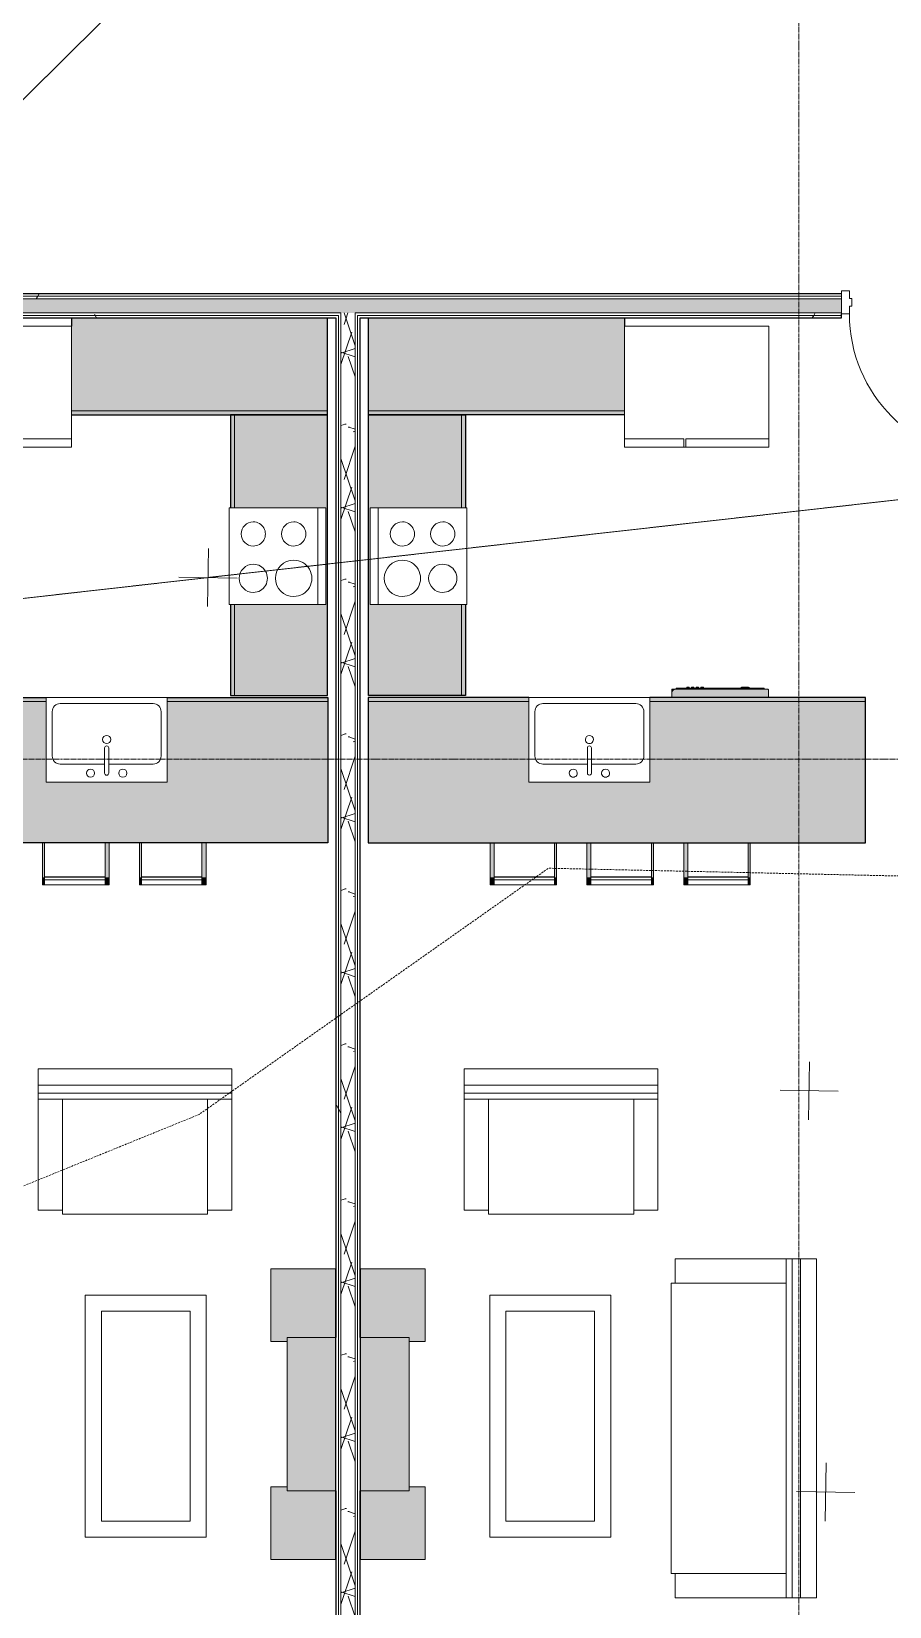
# Model space of a CAD drawing. Header units: inches. Extents: x -10205 to 13964, y -460 to 30702.
# Drawn here: x -3004.4 to -2791.7, y 11324.6 to 11715 of the extents above; entities that cross this region are included whole.
import ezdxf

# ---------------------------------------------------------------- set-up
doc = ezdxf.new("R2010")
doc.units = ezdxf.units.IN
doc.header["$MEASUREMENT"] = 0
for name, pattern in [('Grid Line 1_2_', [0.875, 0.5, -0.125, 0.125, -0.125]), ('IMPORT-DASHED _2_', [0.75, 0.5, -0.25]), ('IMPORT-DASHED2', [0.375, 0.25, -0.125])]:
    doc.linetypes.add(name, pattern=pattern)
for name, color, linetype, lineweight in [('0-1', 7, 'Continuous', 5), ('0-4', 7, 'Continuous', 9), ('00base_6150001_dwg', 147, 'Continuous', 13), ('4', 147, 'Continuous', 13), ('52', 147, 'Continuous', 13), ('A-DOOR', 31, 'Continuous', 9), ('A-DOOR-6', 31, 'Continuous', 13), ('A-DOOR-FRAM', 31, 'Continuous', 13), ('A-WALL', 113, 'Continuous', 9), ('A-WALL-PATT-5', 111, 'Continuous', 9), ('E_RDWY_Gravel', 1, 'IMPORT-DASHED2', 13), ('E_Survey_Traverse', 147, 'Continuous', 13), ('E_TOPO_DTM_Breaklines', 147, 'Continuous', 13), ('E_TOPO_DTM_Contours_Minor', 147, 'IMPORT-DASHED _2_', 13), ('I-FURN', 30, 'Continuous', 9), ('I-FURN-1', 254, 'Continuous', 9), ('I-FURN-3', 7, 'Continuous', 9), ('I-FURN-4', 8, 'Continuous', 9), ('I-WALL-2', 2, 'Continuous', 25), ('P-SANR-FIXT-5', 7, 'Continuous', 9), ('Q-CASE-2', 254, 'Continuous', 9), ('Q-CASE-5', 130, 'Continuous', 25), ('Q-CASE-6', 7, 'Continuous', 9), ('Q-SPCQ-2', 8, 'Continuous', 9), ('Q-SPCQ-3', 7, 'Continuous', 9), ('S-GRID-1', 1, 'Grid Line 1_2_', 9)]:
    doc.layers.add(name, color=color, linetype=linetype, lineweight=lineweight)
pattern_1 = [(0, (0, 0), (61.44, 15.36), [2.534, -43.546, 2.534, -43.546, -245.76]), (0, (0, 0), (61.44, 15.36), [-92.16, 2.534, -89.626, 2.534, -43.546, -107.52]), (0, (0, 0), (61.44, 15.36), [-230.4, 2.534, -28.186, 2.534, -74.266]), (120, (23.04, 7.68), (-44.02215, 45.5286), [2.534, -43.546, 2.534, -43.546, -245.76]), (120, (23.04, 7.68), (-44.02215, 45.5286), [-92.16, 2.534, -89.626, 2.534, -43.546, -107.52]), (120, (23.04, 7.68), (-44.02215, 45.5286), [-230.4, 2.534, -28.186, 2.534, -74.266]), (240, (30.72, 38.4), (-17.41785, -60.8886), [2.534, -43.546, 2.534, -43.546, -245.76]), (240, (30.72, 38.4), (-17.41785, -60.8886), [-92.16, 2.534, -89.626, 2.534, -43.546, -107.52]), (240, (30.72, 38.4), (-17.41785, -60.8886), [-230.4, 2.534, -28.186, 2.534, -74.266])]
pattern_2 = [(161.57, (0.96, 0.96), (-7.6802237, -0.0009796), [0, -54.643, 6.067, 0]), (18.43, (-0.96, 0.96), (-7.6802237, 0.0009796), [0, -54.643, 6.067, 0]), (108.43, (0.96, 0.96), (3.8382953, -19.2013653), [18.211, -42.499]), (71.57, (-0.96, 0.96), (3.8382953, 19.2013653), [18.211, -42.499])]

# ---------------------------------------------------------------- blocks, each defined once
blk = doc.blocks.new('Bar_Stool_6722_1_ - Bar_Stool_6722_1_-V37-SITE PLAN - CAD FILE')
at = {"layer": 'I-FURN-1'}
for points in [[(0, -0.98), (1, -0.94), (1, 0), (0, 0), (0, -0.94)], [(16.5, -0.98), (16.5, 0), (16, 0), (16, -0.98)], [(0.5, -1.78), (1, -1.73), (1, -0.98), (0, -0.98), (0, -1.78)], [(0, -10.45), (1, -10.45), (1, -1.78), (0, -1.78)], [(16.5, -1.78), (16.5, -0.98), (16, -0.98), (16, -1.78)], [(16.5, -10.45), (16.5, -1.78), (16, -1.78), (16, -10.45), (16.23, -10.45)]]:
    blk.add_hatch(color=256, dxfattribs=at).paths.add_polyline_path(points, flags=0)
at = {"layer": 'I-FURN-3'}
for p, q in [((1, 0), (0, 0)), ((0, 0), (0, -0.98)), ((0, -0.98), (1, -0.98)), ((0, -0.98), (0, -1.78)), ((0, -1.78), (1, -1.78)), ((0, -10.45), (0, -1.78)), ((1, -1.24), (1, 0)), ((16, 0), (1, 0)), ((1, -1.91), (1, -1.24)), ((16, -1.24), (1, -1.24)), ((1, -1.91), (16, -1.91)), ((1, -2.03), (1, -1.91)), ((1, -10.45), (1, -2.03)), ((1, -2.03), (16, -2.03)), ((16.5, 0), (16, 0)), ((16, 0), (16, -1.24)), ((16, -0.98), (16.5, -0.98)), ((16, -1.24), (16, -1.91)), ((16, -1.78), (16.5, -1.78)), ((16, -1.91), (16, -2.03)), ((16, -2.03), (16, -10.45)), ((16.5, -0.98), (16.5, 0)), ((16.5, -1.78), (16.5, -0.98)), ((16.5, -1.78), (16.5, -10.45))]:
    blk.add_line(p, q, dxfattribs=at)
blk = doc.blocks.new('OD_CW_Base Cabinet - OD_CW_Base Cabinet-V40-SITE PLAN - CAD FILE')
at = {"layer": 'Q-CASE-2'}
h = blk.add_hatch(color=256, dxfattribs=at)
h.paths.add_polyline_path([(53, 11), (54.14, 11), (54.14, 12), (0.74, 12), (0.74, 11), (48.74, 11)], flags=0)
h.paths.add_polyline_path([(123.86, 11), (123.97, 11), (123.97, 12), (84.14, 12), (84.14, 11), (100.86, 11)], flags=0)
blk.add_hatch(color=256, dxfattribs=at).paths.add_polyline_path([(123.97, -24), (123.97, 11), (84.14, 11), (84.14, -9), (54.14, -9), (54.14, 11), (0.74, 11), (0.74, -24), (84.14, -24)], flags=0)
at = {"layer": 'Q-CASE-5'}
for p, q in [((0.74, -24), (0.74, 12)), ((0.74, 12), (54.14, 12)), ((84.14, 12), (123.97, 12)), ((123.97, 12), (123.97, -24)), ((123.97, -24), (0.74, -24))]:
    blk.add_line(p, q, dxfattribs=at)
at = {"layer": 'Q-CASE-6'}
for p, q in [((0.74, 11), (0.74, 12)), ((0.74, 12), (54.14, 12)), ((84.14, 12), (123.97, 12)), ((123.97, 12), (123.97, 11)), ((54.14, 11), (0.74, 11)), ((0.74, -24), (0.74, 11)), ((0.74, 11), (54.14, 11)), ((123.97, 11), (84.14, 11)), ((84.14, 11), (123.97, 11)), ((123.97, 11), (123.97, -24)), ((123.97, -24), (0.74, -24))]:
    blk.add_line(p, q, dxfattribs=at)
blk = doc.blocks.new('Refrigerator_-_Side-by-Side_6047 - 36_ X 30_-1372843-SITE PLAN - CAD FILE')
at = {"layer": 'Q-SPCQ-3'}
for p, q in [((-17.88, 15.58), (17.87, 15.58)), ((-17.88, -14.42), (-17.88, 15.58)), ((-17.88, 15.58), (-3.13, 15.58)), ((-17.88, 15.58), (-17.88, 13.58)), ((-3.13, 13.58), (-17.88, 13.58)), ((-3.13, 13.58), (-3.13, 15.58)), ((-2.63, 15.58), (17.87, 15.58)), ((-2.63, 15.58), (-2.63, 13.58)), ((17.87, 13.58), (-2.63, 13.58)), ((17.87, 15.58), (17.87, -14.42)), ((17.87, 13.58), (17.87, 15.58)), ((17.87, -14.42), (-17.88, -14.42))]:
    blk.add_line(p, q, dxfattribs=at)
blk = doc.blocks.new('Range - 24_ x 24_-1372826-SITE PLAN - CAD FILE')
at = {"layer": 'Q-SPCQ-3'}
for p, q in [((0, 0), (24, 0)), ((0, -24), (0, 0)), ((24, 0), (24, -24)), ((0, -22), (24, -22)), ((24, -24), (0, -24))]:
    blk.add_line(p, q, dxfattribs=at)
for centre, radius, start, end in [((6.5, -6), 3.5, 360, 180), ((17.5, -6), 3, 360, 180), ((6.5, -6), 3.5, 180, 0), ((17.5, -6), 3, 180, 0), ((6.5, -16), 4.5, 360, 180), ((17.5, -16), 3, 360, 180), ((6.5, -16), 4.5, 180, 0), ((17.5, -16), 3, 180, 0)]:
    blk.add_arc(centre, radius, start, end, dxfattribs=at)
blk = doc.blocks.new('OD_CW_Base Cabinet - OD_CW_Base Cabinet-1445614-SITE PLAN - CAD FILE')
at = {"layer": 'Q-CASE-2'}
blk.add_hatch(color=256, dxfattribs=at).paths.add_polyline_path([(0.74, 23.62), (0.74, 1), (23.78, 1), (23.78, 23.62), (47.78, 23.62), (47.78, 1), (70.36, 1), (70.36, 24), (0.74, 24)], flags=0)
h = blk.add_hatch(color=256, dxfattribs=at)
h.paths.add_polyline_path([(0.74, 1), (0.74, 0), (23.78, 0), (23.78, 1)], flags=0)
h.paths.add_polyline_path([(47.78, 0), (70.36, 0), (70.36, 1), (47.78, 1)], flags=0)
at = {"layer": 'Q-CASE-5'}
for p, q in [((70.36, 24), (0.74, 24)), ((0.74, 24), (0.74, 0)), ((70.36, 0), (70.36, 24)), ((0.74, 0), (23.78, 0)), ((47.78, 0), (70.36, 0))]:
    blk.add_line(p, q, dxfattribs=at)
at = {"layer": 'Q-CASE-6'}
for p, q in [((0.74, 1), (0.74, 24)), ((0.74, 24), (70.36, 24)), ((70.36, 24), (70.36, 1)), ((0.74, 0), (0.74, 1)), ((0.74, 1), (23.78, 1)), ((23.78, 1), (0.74, 1)), ((23.78, 0), (0.74, 0)), ((47.78, 1), (70.36, 1)), ((70.36, 1), (47.78, 1)), ((70.36, 0), (47.78, 0)), ((70.36, 1), (70.36, 0))]:
    blk.add_line(p, q, dxfattribs=at)
blk = doc.blocks.new('OD_CW_Base Cabinet - OD_CW_Base Cabinet-1509997-SITE PLAN - CAD FILE')
at = {"layer": 'Q-CASE-2'}
for points in [[(35.88, 24), (0.74, 24), (0.74, 1), (64.16, 1), (64.16, 24), (41.16, 24)], [(39.78, 1), (0.74, 1), (0.74, 0), (64.16, 0), (64.16, 1), (40.16, 1)]]:
    blk.add_hatch(color=256, dxfattribs=at).paths.add_polyline_path(points, flags=0)
at = {"layer": 'Q-CASE-5'}
for p, q in [((0.74, 24), (0.74, 22)), ((64.16, 0), (64.16, 24)), ((0.74, 0), (64.16, 0))]:
    blk.add_line(p, q, dxfattribs=at)
at = {"layer": 'Q-CASE-6'}
for p, q in [((0.74, 22), (0.74, 24)), ((64.16, 24), (64.16, 1)), ((0.74, 1), (64.16, 1)), ((64.16, 1), (0.74, 1)), ((64.16, 0), (0.74, 0)), ((64.16, 1), (64.16, 0))]:
    blk.add_line(p, q, dxfattribs=at)
blk = doc.blocks.new('Sink Kitchen-Single - 30_ x 21_-V28-SITE PLAN - CAD FILE')
at = {"layer": 'P-SANR-FIXT-5'}
for p, q in [((-14.38, 10.41), (15.62, 10.41)), ((-14.38, -10.59), (-14.38, 10.41)), ((-10.88, 8.91), (12.12, 8.91)), ((15.62, 10.41), (15.62, -10.59)), ((-12.88, -4.09), (-12.88, 6.91)), ((14.12, 6.91), (14.12, -4.09)), ((0.12, -8.34), (0.12, -2.09)), ((1.12, -8.34), (1.12, -2.09)), ((0.12, -6.09), (-10.88, -6.09)), ((12.12, -6.09), (1.12, -6.09)), ((15.62, -10.59), (-14.38, -10.59))]:
    blk.add_line(p, q, dxfattribs=at)
for centre, radius, start, end in [((-10.88, 6.91), 2, 90, 180), ((12.12, 6.91), 2, 360, 90), ((0.62, 0), 1, 360, 180), ((0.62, 0), 1, 180, 0), ((0.62, -2.09), 0.5, 360, 180), ((-10.88, -4.09), 2, 180, 270), ((-3.38, -8.34), 1, 360, 180), ((4.62, -8.34), 1, 0, 180), ((12.12, -4.09), 2, 270, 0), ((-3.38, -8.34), 1, 180, 0), ((0.62, -8.34), 0.5, 180, 0), ((4.62, -8.34), 1, 180, 0)]:
    blk.add_arc(centre, radius, start, end, dxfattribs=at)
blk = doc.blocks.new('Bar_Stool_6722_1_ - Bar_Stool_6722_1_-V33-SITE PLAN - CAD FILE')
at = {"layer": 'I-FURN-1'}
for points in [[(0, 10.45), (0, 1.78), (1, 1.78), (1, 10.45), (0.27, 10.45)], [(16, 10.45), (16, 1.78), (16.5, 1.78), (16.5, 10.45), (16.23, 10.45)], [(1, 1.78), (0, 1.78), (0, 0.98), (1, 0.98), (1, 1.73)], [(1, 0.98), (0, 0.92), (0, 0), (1, 0), (1, 0.94)], [(16, 1.78), (16, 0.98), (16.5, 0.98), (16.5, 1.78)], [(16.5, 0.98), (16, 0.94), (16, 0), (16.5, 0), (16.5, 0.95)]]:
    blk.add_hatch(color=256, dxfattribs=at).paths.add_polyline_path(points, flags=0)
at = {"layer": 'I-FURN-3'}
for p, q in [((0, 1.78), (0, 10.45)), ((1, 2.03), (1, 10.45)), ((16, 10.45), (16, 2.03)), ((16.5, 10.45), (16.5, 1.78)), ((1, 1.78), (0, 1.78)), ((0, 1.78), (0, 0.98)), ((1, 0.98), (0, 0.98)), ((0, 0.98), (0, 0)), ((1, 1.91), (1, 2.03)), ((16, 2.03), (1, 2.03)), ((1, 1.24), (1, 1.91)), ((16, 1.91), (1, 1.91)), ((1, 0), (1, 1.24)), ((1, 1.24), (16, 1.24)), ((16, 2.03), (16, 1.91)), ((16, 1.91), (16, 1.24)), ((16.5, 1.78), (16, 1.78)), ((16, 1.24), (16, 0)), ((16.5, 0.98), (16, 0.98)), ((16.5, 0.98), (16.5, 1.78)), ((16.5, 0), (16.5, 0.98)), ((0, 0), (1, 0)), ((1, 0), (16, 0)), ((16, 0), (16.5, 0))]:
    blk.add_line(p, q, dxfattribs=at)
blk = doc.blocks.new('OD_CW_Base Cabinet - OD_CW_Base Cabinet-V43-SITE PLAN - CAD FILE')
at = {"layer": 'Q-CASE-2'}
blk.add_hatch(color=256, dxfattribs=at).paths.add_polyline_path([(49.15, 24), (0.74, 24), (0.74, -11), (54.14, -11), (54.14, 9), (84.14, 9), (84.14, -11), (123.97, -11), (123.97, 24), (54.14, 24)], flags=0)
h = blk.add_hatch(color=256, dxfattribs=at)
h.paths.add_polyline_path([(123.97, -11), (84.14, -11), (84.14, -12), (123.97, -12)], flags=0)
h.paths.add_polyline_path([(24.74, -11), (0.74, -11), (0.74, -12), (54.14, -12), (54.14, -11), (46.87, -11)], flags=0)
at = {"layer": 'Q-CASE-5'}
for p, q in [((123.97, 24), (0.74, 24)), ((0.74, 24), (0.74, -12)), ((123.97, -12), (123.97, 24)), ((0.74, -12), (54.14, -12)), ((84.14, -12), (123.97, -12))]:
    blk.add_line(p, q, dxfattribs=at)
at = {"layer": 'Q-CASE-6'}
for p, q in [((0.74, -11), (0.74, 24)), ((0.74, 24), (123.97, 24)), ((123.97, 24), (123.97, -11)), ((0.74, -12), (0.74, -11)), ((0.74, -11), (54.14, -11)), ((54.14, -11), (0.74, -11)), ((84.14, -11), (123.97, -11)), ((123.97, -11), (84.14, -11)), ((123.97, -11), (123.97, -12)), ((54.14, -12), (0.74, -12)), ((123.97, -12), (84.14, -12))]:
    blk.add_line(p, q, dxfattribs=at)
blk = doc.blocks.new('Refrigerator_-_Side-by-Side_6047 - 36_ X 30_-V26-SITE PLAN - CAD FILE')
at = {"layer": 'Q-SPCQ-3'}
for p, q in [((17.87, 14.42), (-17.88, 14.42)), ((-17.88, 14.42), (-17.88, -15.58)), ((17.87, -15.58), (17.87, 14.42)), ((-17.88, -13.58), (-3.13, -13.58)), ((-17.88, -13.58), (-17.88, -15.58)), ((-17.88, -15.58), (17.87, -15.58)), ((-3.13, -15.58), (-17.88, -15.58)), ((-3.13, -15.58), (-3.13, -13.58)), ((-2.63, -13.58), (17.87, -13.58)), ((-2.63, -13.58), (-2.63, -15.58)), ((17.87, -15.58), (-2.63, -15.58)), ((17.87, -15.58), (17.87, -13.58))]:
    blk.add_line(p, q, dxfattribs=at)
blk = doc.blocks.new('Range - 24_ x 24_-1352610-SITE PLAN - CAD FILE')
at = {"layer": 'Q-SPCQ-3'}
for p, q in [((24, 24), (0, 24)), ((0, 24), (0, 0)), ((24, 0), (24, 24)), ((0, 22), (24, 22)), ((0, 0), (24, 0))]:
    blk.add_line(p, q, dxfattribs=at)
for centre, radius, start, end in [((6.5, 16), 4.5, 360, 180), ((6.5, 16), 4.5, 180, 0), ((17.5, 16), 3, 360, 180), ((17.5, 16), 3, 180, 0), ((6.5, 6), 3.5, 360, 180), ((17.5, 6), 3, 360, 180), ((6.5, 6), 3.5, 180, 0), ((17.5, 6), 3, 180, 0)]:
    blk.add_arc(centre, radius, start, end, dxfattribs=at)
blk = doc.blocks.new('OD_CW_Base Cabinet - OD_CW_Base Cabinet-V44-SITE PLAN - CAD FILE')
at = {"layer": 'Q-CASE-2'}
h = blk.add_hatch(color=256, dxfattribs=at)
h.paths.add_polyline_path([(70.36, -1), (70.36, 0), (47.78, 0), (47.78, -1), (47.94, -1)], flags=0)
h.paths.add_polyline_path([(23.78, 0), (0.74, 0), (0.74, -1), (23.78, -1)], flags=0)
blk.add_hatch(color=256, dxfattribs=at).paths.add_polyline_path([(70.36, -1.22), (70.36, -1), (47.78, -1), (47.78, -23.62), (23.78, -23.62), (23.78, -1), (0.74, -1), (0.74, -24), (70.36, -24)], flags=0)
at = {"layer": 'Q-CASE-5'}
for p, q in [((0.74, -24), (0.74, 0)), ((0.74, 0), (23.78, 0)), ((47.78, 0), (70.36, 0)), ((70.36, 0), (70.36, -24)), ((70.36, -24), (0.74, -24))]:
    blk.add_line(p, q, dxfattribs=at)
at = {"layer": 'Q-CASE-6'}
for p, q in [((0.74, -1), (0.74, 0)), ((0.74, 0), (23.78, 0)), ((23.78, -1), (0.74, -1)), ((0.74, -24), (0.74, -1)), ((0.74, -1), (23.78, -1)), ((47.78, 0), (70.36, 0)), ((70.36, -1), (47.78, -1)), ((47.78, -1), (70.36, -1)), ((70.36, 0), (70.36, -1)), ((70.36, -1), (70.36, -24)), ((70.36, -24), (0.74, -24))]:
    blk.add_line(p, q, dxfattribs=at)
blk = doc.blocks.new('OD_CW_Base Cabinet - OD_CW_Base Cabinet-V45-SITE PLAN - CAD FILE')
at = {"layer": 'Q-CASE-2'}
for points in [[(40.16, 0), (0.74, 0), (0.74, -1), (64.16, -1), (64.16, 0), (41.16, 0)], [(41.37, -1), (0.74, -1), (0.74, -24), (64.16, -24), (64.16, -1)]]:
    blk.add_hatch(color=256, dxfattribs=at).paths.add_polyline_path(points, flags=0)
at = {"layer": 'Q-CASE-5'}
for p, q in [((0.74, 0), (64.16, 0)), ((64.16, 0), (64.16, -24)), ((0.74, -24), (0.74, -22))]:
    blk.add_line(p, q, dxfattribs=at)
at = {"layer": 'Q-CASE-6'}
for p, q in [((0.74, 0), (64.16, 0)), ((64.16, -1), (0.74, -1)), ((0.74, -1), (64.16, -1)), ((64.16, 0), (64.16, -1)), ((64.16, -1), (64.16, -24)), ((0.74, -24), (0.74, -22))]:
    blk.add_line(p, q, dxfattribs=at)
blk = doc.blocks.new('Sink Kitchen-Single - 30_ x 21_-V25-SITE PLAN - CAD FILE')
at = {"layer": 'P-SANR-FIXT-5'}
for p, q in [((15.62, 10.59), (-14.38, 10.59)), ((-14.38, 10.59), (-14.38, -10.41)), ((0.12, 8.34), (0.12, 2.09)), ((1.12, 8.34), (1.12, 2.09)), ((15.62, -10.41), (15.62, 10.59)), ((-12.88, 4.09), (-12.88, -6.91)), ((0.12, 6.09), (-10.88, 6.09)), ((12.12, 6.09), (1.12, 6.09)), ((14.12, -6.91), (14.12, 4.09)), ((-14.38, -10.41), (15.62, -10.41)), ((-10.88, -8.91), (12.12, -8.91))]:
    blk.add_line(p, q, dxfattribs=at)
for centre, radius, start, end in [((-3.38, 8.34), 1, 360, 180), ((-3.38, 8.34), 1, 180, 0), ((0.62, 8.34), 0.5, 360, 180), ((4.62, 8.34), 1, 360, 180), ((4.62, 8.34), 1, 180, 360), ((-10.88, 4.09), 2, 90, 180), ((12.12, 4.09), 2, 360, 90), ((0.62, 0), 1, 360, 180), ((0.62, 2.09), 0.5, 180, 0), ((0.62, 0), 1, 180, 0), ((-10.88, -6.91), 2, 180, 270), ((12.12, -6.91), 2, 270, 0)]:
    blk.add_arc(centre, radius, start, end, dxfattribs=at)
blk = doc.blocks.new('Dishwasher_15404 - 34_ counter-V74-SITE PLAN - CAD FILE')
at = {"layer": 'Q-SPCQ-2'}
for points in [[(24.79, 0), (26.68, 0), (26.87, 0.2), (26.87, 22.93), (26.68, 23.53), (26.34, 23.86), (25.8, 24), (24.79, 24), (24.79, 11.73)], [(26.87, 22.93), (26.87, 23.8), (26.56, 24), (25.8, 24), (26.34, 23.86), (26.73, 23.46)], [(27.12, 1.09), (27.12, 22.91), (26.87, 22.91), (26.87, 1.09)], [(27.37, 19.69), (27.37, 20.28), (27.12, 20.28), (27.12, 19.69)], [(27.37, 18.51), (27.37, 19.1), (27.12, 19.1), (27.12, 18.51)], [(27.37, 17.33), (27.37, 17.92), (27.12, 17.92), (27.12, 17.33)], [(27.37, 16.15), (27.37, 16.74), (27.12, 16.74), (27.12, 16.15)], [(27.37, 5.81), (27.37, 6.66), (27.12, 6.66), (27.12, 5.81)], [(27.37, 4.96), (27.37, 5.81), (27.12, 5.81), (27.12, 4.96)]]:
    blk.add_hatch(color=256, dxfattribs=at).paths.add_polyline_path(points, flags=0)
at = {"layer": 'Q-SPCQ-3'}
for p, q in [((25.8, 24), (24.79, 24)), ((26.68, 24), (25.8, 24)), ((26.87, 22.93), (26.87, 23.8)), ((26.87, 0.2), (26.87, 22.93)), ((26.87, 22.91), (27.12, 22.91)), ((27.12, 22.91), (27.12, 1.09)), ((27.37, 20.28), (27.12, 20.28)), ((27.12, 19.69), (27.37, 19.69)), ((27.37, 20.28), (27.37, 19.69)), ((27.37, 19.1), (27.12, 19.1)), ((27.12, 18.51), (27.37, 18.51)), ((27.37, 17.92), (27.12, 17.92)), ((27.12, 17.33), (27.37, 17.33)), ((27.37, 16.74), (27.12, 16.74)), ((27.12, 16.15), (27.37, 16.15)), ((27.37, 19.1), (27.37, 18.51)), ((27.37, 17.92), (27.37, 17.33)), ((27.37, 16.74), (27.37, 16.15)), ((27.37, 6.79), (27.12, 6.79)), ((27.12, 4.82), (27.37, 4.82)), ((27.37, 6.66), (27.37, 5.81)), ((27.37, 5.81), (27.37, 4.96)), ((26.87, 1.09), (27.12, 1.09)), ((24.79, 0), (26.68, 0))]:
    blk.add_line(p, q, dxfattribs=at)
for centre, radius, start, end in [((25.8, 22.93), 1.07, 360, 90), ((26.68, 23.8), 0.197, 0, 90), ((26.68, 0.2), 0.197, 270, 360), ((26.68, 0.2), 0.197, 285, 345)]:
    blk.add_arc(centre, radius, start, end, dxfattribs=at)
blk = doc.blocks.new('Entertainment_Center_14771 - Entertainment_Center_14771-V129-SITE PLAN - CAD FILE')
at = {"layer": 'I-FURN-4'}
for points in [[(-18, 6), (-18, 10), (-36, 10), (-36, -6), (-19, -6), (-19, 6)], [(36, 6), (36, 10), (18, 10), (18, 6), (19, 6), (19, -6), (36, -6)], [(19, 5.33), (19, 6), (-19, 6), (-19, -6), (19, -6)], [(-19, -6), (-36, -6), (-36, -6.13), (-19, -6.13)], [(19, -6.13), (19, -6), (-19, -6), (-19, -6.13), (18, -6.13)], [(36, -6), (19, -6), (19, -6.13), (36, -6.13)]]:
    blk.add_hatch(color=256, dxfattribs=at).paths.add_polyline_path(points, flags=0)
at = {"layer": 'I-FURN-3'}
for p, q in [((-18, 10), (-36, 10)), ((-36, 10), (-36, -6)), ((-34.85, 10.03), (-35.34, 10.03)), ((-34.85, 10.03), (-35.34, 10.03)), ((-34.85, 10), (-34.85, 10.03)), ((-34.85, 10), (-34.85, 10.03)), ((-18.66, 10.03), (-19.66, 10.03)), ((-19.66, 10.03), (-19.66, 10)), ((-18.66, 10), (-18.66, 10.03)), ((-18, 6), (-18, 10)), ((36, 10), (18, 10)), ((18, 10), (18, 6)), ((18.66, 10.03), (18.66, 10)), ((19.66, 10.03), (18.66, 10.03)), ((19.66, 10), (19.66, 10.03)), ((35.34, 10.03), (34.85, 10.03)), ((34.85, 10.03), (34.85, 10)), ((35.34, 10.03), (34.85, 10.03)), ((34.85, 10.03), (34.85, 10)), ((36, -6), (36, 10)), ((19, 6), (-19, 6)), ((-19, 6), (-19, -6)), ((19, -6), (19, 6)), ((-36, -6), (-19, -6)), ((-36, -6.13), (-36, -6)), ((-36, -6), (-19, -6)), ((-19, -6), (19, -6)), ((-19, -6.13), (-19, -6)), ((-19, -6), (19, -6)), ((19, -6.13), (-19, -6.13)), ((19, -6), (36, -6)), ((19, -6), (19, -6.13)), ((19, -6), (36, -6)), ((36, -6.13), (36, -6))]:
    blk.add_line(p, q, dxfattribs=at)
blk = doc.blocks.new('Couch-Both_Arms-Generic - 1-1372852-SITE PLAN - CAD FILE')
at = {"layer": 'I-FURN'}
for p, q in [((-42, 17.5), (-36, 17.5)), ((-42, -10), (-42, 17.5)), ((-36, 18.5), (36, 18.5)), ((-36, 17.5), (-36, 18.5)), ((-36, 17.5), (-36, -10)), ((36, 18.5), (36, 17.5)), ((36, 17.5), (42, 17.5)), ((36, -10), (36, 17.5)), ((42, 17.5), (42, -10)), ((-42, -10), (42, -10)), ((-42, -13.5), (-42, -10)), ((-42, -11.5), (42, -11.5)), ((42, -10), (42, -13.5)), ((-42, -13.5), (42, -13.5)), ((42, -13.5), (-42, -13.5))]:
    blk.add_line(p, q, dxfattribs=at)
at = {"layer": 'I-FURN-3'}
for p, q in [((-42, -17.5), (-42, -13.5)), ((42, -13.5), (42, -17.5)), ((42, -17.5), (-42, -17.5))]:
    blk.add_line(p, q, dxfattribs=at)
blk = doc.blocks.new('Table-Coffee - one-1372853-SITE PLAN - CAD FILE')
at = {"layer": 'I-FURN-3'}
for p, q in [((-29.28, 11.25), (30.72, 11.25)), ((-29.28, -18.75), (-29.28, 11.25)), ((30.72, 11.25), (30.72, -18.75)), ((26.72, 7.25), (-25.28, 7.25)), ((-25.28, 7.25), (-25.28, -14.75)), ((26.72, -14.75), (26.72, 7.25)), ((-25.28, -14.75), (26.72, -14.75)), ((30.72, -18.75), (-29.28, -18.75))]:
    blk.add_line(p, q, dxfattribs=at)
blk = doc.blocks.new('Entertainment_Center_14771 - Entertainment_Center_14771-V132-SITE PLAN - CAD FILE')
at = {"layer": 'I-FURN-1'}
for points in [[(-19, 6), (-19, 6.12), (-36, 6.12), (-36, 6), (-35, 6)], [(-18, -10), (-18, -6), (-19, -6), (-19, 6), (-36, 6), (-36, -10), (-19, -10)], [(19, 6), (19, 6.12), (-19, 6.12), (-19, 6), (18, 6)], [(19, -5.33), (19, 6), (-19, 6), (-19, -6), (19, -6)], [(36, -10), (36, 6), (19, 6), (19, -6), (18, -6), (18, -10), (19, -10)], [(36, 6.12), (19, 6.12), (19, 6), (36, 6)], [(-18.66, -10.03), (-18.66, -10), (-19, -10.03)], [(19.66, -10.03), (19.66, -10), (19, -10.03)]]:
    blk.add_hatch(color=256, dxfattribs=at).paths.add_polyline_path(points, flags=0)
at = {"layer": 'I-FURN-3'}
for p, q in [((-36, 6), (-36, 6.12)), ((-19, 6), (-36, 6)), ((-19, 6), (-36, 6)), ((-36, 6), (-36, -10)), ((-19, 6.12), (19, 6.12)), ((-19, 6), (-19, 6.12)), ((19, 6), (-19, 6)), ((19, 6), (-19, 6)), ((-19, 6), (-19, -6)), ((19, 6.12), (19, 6)), ((36, 6), (19, 6)), ((19, -6), (19, 6)), ((36, 6), (19, 6)), ((36, 6), (36, 6.12)), ((36, -10), (36, 6)), ((-19, -6), (19, -6)), ((-18, -10), (-18, -6)), ((18, -6), (18, -10)), ((-36, -10), (-18, -10)), ((-35.34, -10.03), (-34.85, -10.03)), ((-35.34, -10.03), (-34.85, -10.03)), ((-34.85, -10.03), (-34.85, -10)), ((-34.85, -10.03), (-34.85, -10)), ((-19.66, -10), (-19.66, -10.03)), ((-19.66, -10.03), (-18.66, -10.03)), ((-18.66, -10.03), (-18.66, -10)), ((18, -10), (36, -10)), ((18.66, -10), (18.66, -10.03)), ((18.66, -10.03), (19.66, -10.03)), ((19.66, -10.03), (19.66, -10)), ((34.85, -10), (34.85, -10.03)), ((34.85, -10), (34.85, -10.03)), ((34.85, -10.03), (35.34, -10.03)), ((34.85, -10.03), (35.34, -10.03))]:
    blk.add_line(p, q, dxfattribs=at)
blk = doc.blocks.new('Table-Coffee - one-1352608-SITE PLAN - CAD FILE')
at = {"layer": 'I-FURN-3'}
for p, q in [((30.72, 18.75), (-29.28, 18.75)), ((-29.28, 18.75), (-29.28, -11.25)), ((30.72, -11.25), (30.72, 18.75)), ((-25.28, -7.25), (-25.28, 14.75)), ((-25.28, 14.75), (26.72, 14.75)), ((26.72, 14.75), (26.72, -7.25)), ((26.72, -7.25), (-25.28, -7.25)), ((-29.28, -11.25), (30.72, -11.25))]:
    blk.add_line(p, q, dxfattribs=at)
blk = doc.blocks.new('Couch-Both_Arms-Generic - 2-1352635-SITE PLAN - CAD FILE')
at = {"layer": 'I-FURN'}
for p, q in [((-24, 13.5), (24, 13.5)), ((24, 13.5), (-24, 13.5)), ((-24, 13.5), (-24, 10)), ((24, 10), (24, 13.5)), ((-24, 11.5), (24, 11.5)), ((-24, 10), (-24, -17.5)), ((-24, 10), (24, 10)), ((-18, -17.5), (-18, 10)), ((18, 10), (18, -17.5)), ((24, -17.5), (24, 10)), ((-24, -17.5), (-18, -17.5)), ((-18, -17.5), (-18, -18.5)), ((-18, -18.5), (18, -18.5)), ((18, -18.5), (18, -17.5)), ((18, -17.5), (24, -17.5))]:
    blk.add_line(p, q, dxfattribs=at)
at = {"layer": 'I-FURN-3'}
for p, q in [((24, 17.5), (-24, 17.5)), ((-24, 17.5), (-24, 13.5)), ((24, 13.5), (24, 17.5))]:
    blk.add_line(p, q, dxfattribs=at)
blk = doc.blocks.new('Couch-Both_Arms-Generic - 2-1523460-SITE PLAN - CAD FILE')
at = {"layer": 'I-FURN'}
for p, q in [((-24, 17.5), (-18, 17.5)), ((-24, -10), (-24, 17.5)), ((-18, 18.5), (18, 18.5)), ((-18, 17.5), (-18, 18.5)), ((-18, 17.5), (-18, -10)), ((18, 18.5), (18, 17.5)), ((18, 17.5), (24, 17.5)), ((18, -10), (18, 17.5)), ((24, 17.5), (24, -10)), ((-24, -10), (24, -10)), ((-24, -13.5), (-24, -10)), ((-24, -11.5), (24, -11.5)), ((24, -10), (24, -13.5)), ((-24, -13.5), (24, -13.5)), ((24, -13.5), (-24, -13.5))]:
    blk.add_line(p, q, dxfattribs=at)
at = {"layer": 'I-FURN-3'}
for p, q in [((-24, -17.5), (-24, -13.5)), ((24, -13.5), (24, -17.5)), ((24, -17.5), (-24, -17.5))]:
    blk.add_line(p, q, dxfattribs=at)
blk = doc.blocks.new('1750 Ox - Unit Layouts_rvt-1-SITE PLAN - CAD FILE')
at = {"layer": '0-4'}
for name, p, rotation in [('Refrigerator_-_Side-by-Side_6047 - 36_ X 30_-1372843-SITE PLAN - CAD FILE', (-3012.32, 11627.57), 180), ('OD_CW_Base Cabinet - OD_CW_Base Cabinet-V45-SITE PLAN - CAD FILE', (-2856.67, 11619.99), 180), ('OD_CW_Base Cabinet - OD_CW_Base Cabinet-1445614-SITE PLAN - CAD FILE', (-2955.03, 11620.73), 270.0000000000034), ('OD_CW_Base Cabinet - OD_CW_Base Cabinet-V44-SITE PLAN - CAD FILE', (-2896.82, 11620.73), 269.9999999999966), ('Range - 24_ x 24_-1372826-SITE PLAN - CAD FILE', (-2955.4, 11572.95), 89.99999999999342), ('Range - 24_ x 24_-1352610-SITE PLAN - CAD FILE', (-2896.45, 11572.95), 90.0000000000066), ('Dishwasher_15404 - 34_ counter-V74-SITE PLAN - CAD FILE', (-2821.7, 11525.11), 89.99999999999979), ('OD_CW_Base Cabinet - OD_CW_Base Cabinet-V43-SITE PLAN - CAD FILE', (-2796.96, 11537.91), 180), ('Sink Kitchen-Single - 30_ x 21_-V25-SITE PLAN - CAD FILE', (-2865.48, 11539.5), 180), ('Bar_Stool_6722_1_ - Bar_Stool_6722_1_-V37-SITE PLAN - CAD FILE', (-2985.13, 11503.46), 180), ('Bar_Stool_6722_1_ - Bar_Stool_6722_1_-V37-SITE PLAN - CAD FILE', (-2961.13, 11503.46), 180), ('Couch-Both_Arms-Generic - 2-1523460-SITE PLAN - CAD FILE', (-2978.72, 11440.35), 180), ('Couch-Both_Arms-Generic - 1-1372852-SITE PLAN - CAD FILE', (-2827.3, 11368.78), 90.00000000000304), ('Entertainment_Center_14771 - Entertainment_Center_14771-V132-SITE PLAN - CAD FILE', (-2935.05, 11372.29), 269.9999999999993), ('Entertainment_Center_14771 - Entertainment_Center_14771-V129-SITE PLAN - CAD FILE', (-2916.8, 11372.29), 270.0000000000007), ('Table-Coffee - one-1352608-SITE PLAN - CAD FILE', (-2979.8, 11372.5), 270.0000000000007), ('Table-Coffee - one-1372853-SITE PLAN - CAD FILE', (-2872.05, 11372.5), 269.9999999999992)]:
    blk.add_blockref(name, p, dxfattribs=dict(at, rotation=rotation))
for name, p in [('OD_CW_Base Cabinet - OD_CW_Base Cabinet-1509997-SITE PLAN - CAD FILE', (-2995.18, 11619.99)), ('Refrigerator_-_Side-by-Side_6047 - 36_ X 30_-V26-SITE PLAN - CAD FILE', (-2839.53, 11627.57)), ('OD_CW_Base Cabinet - OD_CW_Base Cabinet-V40-SITE PLAN - CAD FILE', (-3054.89, 11537.91)), ('Sink Kitchen-Single - 30_ x 21_-V28-SITE PLAN - CAD FILE', (-2986.37, 11539.5)), ('Bar_Stool_6722_1_ - Bar_Stool_6722_1_-V33-SITE PLAN - CAD FILE', (-2890.72, 11503.46)), ('Bar_Stool_6722_1_ - Bar_Stool_6722_1_-V33-SITE PLAN - CAD FILE', (-2866.72, 11503.46)), ('Bar_Stool_6722_1_ - Bar_Stool_6722_1_-V33-SITE PLAN - CAD FILE', (-2842.72, 11503.46)), ('Couch-Both_Arms-Generic - 2-1352635-SITE PLAN - CAD FILE', (-2873.12, 11440.35))]:
    blk.add_blockref(name, p, dxfattribs=at)
blk = doc.blocks.new('HOLLOW METAL - UNIT DOOR-1758958-SITE PLAN - CAD FILE')
at = {"layer": 'A-DOOR'}
blk.add_arc((18, -2.25), 36, 180, 270, dxfattribs=at)
at = {"layer": 'A-DOOR-6'}
for p, q in [((16.25, -2.25), (18, -2.25)), ((16.25, -38.25), (16.25, -2.25)), ((18, -2.25), (18, -38.25)), ((18, -38.25), (16.25, -38.25))]:
    blk.add_line(p, q, dxfattribs=at)
at = {"layer": 'A-DOOR-FRAM'}
for p, q in [((-20, 3.5), (-18, 3.5)), ((-20, -2.25), (-20, 3.5)), ((-18, 3.5), (-18, 1.5625)), ((-18, 1.5625), (-17.375, 1.5625)), ((-17.375, 1.5625), (-17.375, -0.3125)), ((17.375, 1.5625), (18, 1.5625)), ((17.375, -0.3125), (17.375, 1.5625)), ((18, 3.5), (20, 3.5)), ((18, 1.5625), (18, 3.5)), ((20, 3.5), (20, -2.25)), ((-18, -2.25), (-20, -2.25)), ((-18, -0.3125), (-18, -2.25)), ((-17.375, -0.3125), (-18, -0.3125)), ((18, -0.3125), (17.375, -0.3125)), ((18, -2.25), (18, -0.3125)), ((20, -2.25), (18, -2.25))]:
    blk.add_line(p, q, dxfattribs=at)
blk = doc.blocks.new('00base_6150001_dwg-1748108-SITE PLAN - CAD FILE')
at = {"layer": '4'}
for p, q in [((4040059.48, 3368558.46), (4040059.48, 3368572.86)), ((4039960.11, 3368552.7), (4039960.11, 3368567.1)), ((4040052.28, 3368565.66), (4040066.68, 3368565.66)), ((4039952.91, 3368559.9), (4039967.31, 3368559.9))]:
    blk.add_line(p, q, dxfattribs=at)
at = {"layer": '52'}
for p, q in [((4040184.18, 3368709.55), (4040184.18, 3368723.95)), ((4040176.98, 3368716.75), (4040191.38, 3368716.75))]:
    blk.add_line(p, q, dxfattribs=at)
at = {"layer": 'E_RDWY_Gravel', "flags": 128}
blk.add_lwpolyline([(4039990.89, 3369958.73), (4040046.07, 3369899.93), (4040080.92, 3369811.39), (4040085.92, 3369535.95), (4040117.89, 3369278.55), (4040147.03, 3369002.78), (4040184.18, 3368716.75), (4040224.43, 3368406.23), (4040249.84, 3368113.23), (4040243.62, 3367854.49), (4040311.22, 3367688.65), (4040336.66, 3367671.26)], dxfattribs=at)
at = {"layer": 'E_Survey_Traverse', "flags": 128}
blk.add_lwpolyline([(4039039.58, 3369997.09), (4041584.77, 3367512.04), (4040589.07, 3366225.92), (4039039.58, 3369997.09), (4041584.68, 3367512.13), (4040589.07, 3366226.29)], close=True, dxfattribs=at)
at = {"layer": 'E_TOPO_DTM_Breaklines', "flags": 128}
blk.add_lwpolyline([(4039990.89, 3369958.73), (4040046.07, 3369899.93), (4040080.92, 3369811.39), (4040085.92, 3369535.95), (4040117.89, 3369278.55), (4040147.03, 3369002.78), (4040184.18, 3368716.75), (4040224.43, 3368406.23), (4040249.84, 3368113.23), (4040243.62, 3367854.49), (4040311.22, 3367688.65), (4040336.66, 3367671.26)], dxfattribs=at)
at = {"layer": 'E_TOPO_DTM_Contours_Minor', "flags": 128}
blk.add_lwpolyline([(4039034.68, 3365843.96), (4038928.71, 3365846.04), (4038907.67, 3365845.96), (4038856.43, 3365844.94), (4038855.17, 3365844.61), (4038854.11, 3365921.38), (4039130.87, 3365929.38), (4039204.58, 3365931.71), (4039453.25, 3365938.47), (4039519.62, 3365940.29), (4039791.92, 3365949.16), (4039803.52, 3365949.43), (4039808.28, 3365949.45), (4039813.23, 3365949.98), (4039918.73, 3366050.53), (4039934.94, 3366057.12), (4040045.67, 3366111.46), (4040047.68, 3366111.75), (4040051.76, 3366112.75), (4040206.09, 3366178.85), (4040263.91, 3366220.06), (4040302.55, 3366270.35), (4040311.05, 3366318.36), (4040297.31, 3366421.03), (4040330.25, 3366529.73), (4040348.88, 3366596.53), (4040323.5, 3366621.93), (4040267.19, 3366648.66), (4040217.56, 3366694.56), (4040209.79, 3366715.8), (4040186.05, 3366782.55), (4040175.02, 3366793.82), (4040160.57, 3366814.11), (4040150.99, 3366854.26), (4040101.53, 3366986.6), (4040080.72, 3366989.01), (4040078.11, 3366984.78), (4040077.37, 3367015.05), (4040072.78, 3367012.68), (4040068.83, 3367145.3), (4040072.88, 3367157.02), (4040077.11, 3367159.73), (4040091.74, 3367162.52), (4040105.04, 3367163.27), (4040127.58, 3367183.94), (4040149.66, 3367187.06), (4040183.31, 3367204.87), (4040231.7, 3367235.55), (4040233.3, 3367290.72), (4040227.53, 3367332.63), (4040221.98, 3367370.38), (4040217.4, 3367378.15), (4040230.78, 3367404.51), (4040256.39, 3367440.66), (4040258.11, 3367442.32), (4040320.08, 3367450.95), (4040309.32, 3367470.64), (4040267.12, 3367540.6), (4040265.92, 3367544.22), (4040257.13, 3367615.35), (4040254.68, 3367616.51), (4040249.65, 3367621.94), (4040199.45, 3367653.58), (4040177.81, 3367664.96), (4040132.97, 3367665.45), (4040088.94, 3367655.53), (4040053.81, 3367679.03), (4040043.96, 3367713.32), (4039995.66, 3367816.92), (4039992.85, 3367874.49), (4039979.69, 3367930.43), (4039984.43, 3368145.42), (4039989.92, 3368190.32), (4040009.61, 3368391.11), (4040062.46, 3368444.06), (4040112.9, 3368514.03), (4040113.55, 3368631.17), (4040051.08, 3368716.77), (4039971.05, 3368904.43), (4039951.7, 3368951.45), (4039914.96, 3369226.3), (4039912.58, 3369234.63), (4039857.12, 3369242.86), (4039764.58, 3369483.92), (4039777.71, 3369571.45), (4039630.95, 3369603.58), (4039584.49, 3369663.9), (4039503.64, 3369713.7), (4039420.88, 3369761.36), (4039389.2, 3369857.48), (4039331.05, 3369868.57), (4039326.2, 3369883.3), (4039316.91, 3369866.46), (4039290.2, 3369865.76), (4039213.64, 3369813.14), (4039187.14, 3369725.94), (4039036.71, 3369701.83), (4038812.79, 3369715.5), (4038765.85, 3369719.54), (4038633.01, 3369797.41), (4038627.93, 3369796.59), (4038622.45, 3369795.84), (4038373.69, 3369759.13), (4038361.71, 3369755.43), (4038345.88, 3369754.86), (4038178.68, 3369730), (4038164.97, 3369723.35), (4038136.72, 3369670.88), (4038141.26, 3369609.54), (4038153.43, 3369522.18), (4038147.66, 3369450.67), (4038155.93, 3369308.94), (4038170.75, 3369107.17), (4038173.7, 3369082.61), (4038160.04, 3368900.38), (4038158.11, 3368829.26), (4038173.69, 3368596.76), (4038197.36, 3368453.87), (4038197.09, 3368357.48), (4038224.94, 3368139.49), (4038253.18, 3368017.47), (4038272.25, 3367848.63), (4038279.29, 3367751.96), (4038308.16, 3367502.6), (4038323.14, 3367288.86), (4038355.03, 3367113.58), (4038392.71, 3366996.61), (4038461.93, 3366851.9), (4038477.41, 3366835.68), (4038500.16, 3366812.21), (4038602.75, 3366776.64), (4038632.47, 3366705.12), (4038689.04, 3366596.01), (4038730.57, 3366438.92), (4038752.22, 3366376.68), (4038742.89, 3366158.56), (4038732.77, 3366076.75), (4038716.74, 3365894.03), (4038716.06, 3365860.11), (4038720.94, 3365857.61), (4038825.26, 3365832.9)], dxfattribs=at)

msp = doc.modelspace()

# ---------------------------------------------------------------- hatches: boundary and pattern name
at = {"layer": 'A-WALL-PATT-5'}
h = msp.add_hatch(dxfattribs=at)
h.set_pattern_fill('FP_2', color=256, style=0, pattern_type=2)
h.set_pattern_definition(pattern_1)
h.paths.add_polyline_path([(-2695.1, 11649.36), (-2627.92, 11649.36), (-2627.92, 11649.99), (-2763.65, 11649.99), (-2763.65, 11649.36), (-2713.17, 11649.36)], flags=0)
h.paths.add_polyline_path([(-2448.92, 11649.36), (-2448.92, 11649.99), (-2587.92, 11649.99), (-2587.92, 11649.36), (-2482.62, 11649.36)], flags=0)
h.paths.add_polyline_path([(-3201.12, 11649.36), (-3088.19, 11649.36), (-3088.19, 11649.99), (-3217.92, 11649.99), (-3217.92, 11649.36), (-3209.6, 11649.36)], flags=0)
h.paths.add_polyline_path([(-3016.85, 11649.36), (-2803.65, 11649.36), (-2803.65, 11649.99), (-3048.19, 11649.99), (-3048.19, 11649.36), (-3030.19, 11649.36)], flags=0)
h.paths.add_polyline_path([(-3288.55, 11649.36), (-3257.92, 11649.36), (-3257.92, 11649.99), (-3408.3, 11649.99), (-3408.3, 11649.36), (-3294.87, 11649.36)], flags=0)
h = msp.add_hatch(dxfattribs=at)
h.set_pattern_fill('FP_2', color=256, style=0, pattern_type=2)
h.set_pattern_definition(pattern_1)
h.paths.add_polyline_path([(-2713.17, 11648.74), (-2627.92, 11648.8), (-2627.92, 11649.36), (-2763.65, 11649.36), (-2763.65, 11648.74), (-2738.17, 11648.74)], flags=0)
h.paths.add_polyline_path([(-2448.92, 11648.74), (-2448.3, 11648.74), (-2448.3, 11649.36), (-2587.92, 11649.36), (-2587.92, 11648.74), (-2482.62, 11648.74)], flags=0)
h.paths.add_polyline_path([(-2927.67, 11648.74), (-2803.65, 11648.8), (-2803.65, 11649.36), (-3048.19, 11649.36), (-3048.19, 11648.74), (-2931.03, 11648.74)], flags=0)
h.paths.add_polyline_path([(-3215.67, 11648.74), (-3088.19, 11648.8), (-3088.19, 11649.36), (-3217.92, 11649.36), (-3217.92, 11648.74)], flags=0)
h.paths.add_polyline_path([(-3402.92, 11648.74), (-3257.92, 11648.8), (-3257.92, 11649.36), (-3407.67, 11649.36), (-3407.67, 11648.74), (-3403.55, 11648.74)], flags=0)
h = msp.add_hatch(dxfattribs=at)
h.set_pattern_fill('FP_5', color=256, style=0, pattern_type=2)
h.set_pattern_definition(pattern_2)
h.paths.add_polyline_path([(-2579.22, 11645.24), (-2447.67, 11645.24), (-2447.67, 11648.74), (-2587.92, 11648.74), (-2587.92, 11645.24), (-2586.48, 11645.24)], flags=0)
h.paths.add_polyline_path([(-2627.92, 11645.24), (-2627.92, 11648.74), (-2763.65, 11648.74), (-2763.65, 11645.24), (-2636.17, 11645.24)], flags=0)
h.paths.add_polyline_path([(-2924.17, 11645.24), (-2803.65, 11645.24), (-2803.65, 11648.74), (-3048.19, 11648.74), (-3048.19, 11645.24), (-2927.67, 11645.24)], flags=0)
h.paths.add_polyline_path([(-3185.53, 11645.24), (-3088.19, 11645.24), (-3088.19, 11648.74), (-3217.92, 11648.74), (-3217.92, 11645.24), (-3201.12, 11645.24)], flags=0)
h.paths.add_polyline_path([(-3257.92, 11645.24), (-3257.92, 11648.74), (-3404.17, 11648.74), (-3404.17, 11645.24), (-3288.55, 11645.24)], flags=0)
h = msp.add_hatch(dxfattribs=at)
h.set_pattern_fill('FP_2', color=256, style=0, pattern_type=2)
h.set_pattern_definition(pattern_1)
h.paths.add_polyline_path([(-2763.27, 11644.61), (-2639.67, 11644.61), (-2639.67, 11645.24), (-2763.65, 11645.24), (-2763.65, 11644.61)], flags=0)
h.paths.add_polyline_path([(-2448.92, 11644.61), (-2448.3, 11644.62), (-2448.3, 11645.24), (-2587.92, 11645.24), (-2587.92, 11644.61), (-2482.62, 11644.61)], flags=0)
h.paths.add_polyline_path([(-2635.55, 11644.61), (-2627.92, 11644.61), (-2627.92, 11645.24), (-2636.17, 11645.24), (-2636.17, 11644.61)], flags=0)
h.paths.add_polyline_path([(-3215.67, 11644.61), (-3215.67, 11645.24), (-3217.92, 11645.24), (-3217.92, 11644.61), (-3216.3, 11644.61)], flags=0)
h.paths.add_polyline_path([(-3137.71, 11644.61), (-3088.19, 11644.61), (-3088.19, 11645.24), (-3212.17, 11645.24), (-3212.17, 11644.61), (-3138.67, 11644.61)], flags=0)
h.paths.add_polyline_path([(-3288.55, 11644.61), (-3257.92, 11644.61), (-3257.92, 11645.24), (-3403.55, 11645.24), (-3403.55, 11644.61), (-3313.45, 11644.61)], flags=0)
h.paths.add_polyline_path([(-3030.19, 11644.61), (-2927.67, 11644.61), (-2927.67, 11645.24), (-3048.19, 11645.24), (-3048.19, 11644.61), (-3034.85, 11644.61)], flags=0)
h.paths.add_polyline_path([(-2898.04, 11644.61), (-2803.65, 11644.61), (-2803.65, 11645.24), (-2924.17, 11645.24), (-2924.17, 11644.61), (-2920.82, 11644.61)], flags=0)
h = msp.add_hatch(dxfattribs=at)
h.set_pattern_fill('FP_2', color=256, style=0, pattern_type=2)
h.set_pattern_definition(pattern_1)
h.paths.add_polyline_path([(-2567.42, 11643.99), (-2448.92, 11643.99), (-2448.92, 11644.61), (-2587.92, 11644.61), (-2587.92, 11643.99), (-2580.03, 11643.99)], flags=0)
h.paths.add_polyline_path([(-3287.92, 11643.99), (-3257.92, 11643.99), (-3257.92, 11644.61), (-3402.92, 11644.61), (-3402.92, 11643.99), (-3288.55, 11643.99)], flags=0)
h.paths.add_polyline_path([(-3146.8, 11643.99), (-3088.19, 11643.99), (-3088.19, 11644.61), (-3211.55, 11644.61), (-3211.55, 11643.99), (-3150.3, 11643.99)], flags=0)
h.paths.add_polyline_path([(-2705.05, 11643.99), (-2640.3, 11643.99), (-2640.3, 11644.61), (-2763.65, 11644.61), (-2763.65, 11643.99), (-2713.17, 11643.99)], flags=0)
h.paths.add_polyline_path([(-2634.92, 11643.99), (-2627.92, 11643.99), (-2627.92, 11644.61), (-2635.55, 11644.61), (-2635.55, 11643.99)], flags=0)
h.paths.add_polyline_path([(-3030.19, 11643.99), (-2928.3, 11643.99), (-2928.3, 11644.61), (-3048.19, 11644.61), (-3048.19, 11643.99), (-3034.85, 11643.99)], flags=0)
h.paths.add_polyline_path([(-2821.65, 11643.99), (-2803.65, 11643.99), (-2803.65, 11644.61), (-2923.55, 11644.61), (-2923.55, 11643.99), (-2857.4, 11643.99)], flags=0)
h.paths.add_polyline_path([(-3217.92, 11643.99), (-3216.3, 11643.99), (-3216.3, 11644.61), (-3217.92, 11644.61)], flags=0)
h = msp.add_hatch(dxfattribs=at)
h.set_pattern_fill('FP_2', color=256, style=0, pattern_type=2)
h.set_pattern_definition(pattern_1)
h.paths.add_polyline_path([(-2927.67, 11285.29), (-2927.67, 11644.61), (-2928.3, 11644.61), (-2928.3, 11285.29)], flags=0)
h = msp.add_hatch(dxfattribs=at)
h.set_pattern_fill('FP_5', color=256, style=0, pattern_type=2)
h.set_pattern_definition(pattern_2)
h.paths.add_polyline_path([(-2927.67, 11285.29), (-2924.17, 11285.29), (-2924.17, 11645.24), (-2927.67, 11645.24), (-2927.67, 11285.91)], flags=0)
h = msp.add_hatch(dxfattribs=at)
h.set_pattern_fill('FP_2', color=256, style=0, pattern_type=2)
h.set_pattern_definition(pattern_1)
h.paths.add_polyline_path([(-2928.92, 11285.91), (-2928.3, 11285.91), (-2928.3, 11643.99), (-2928.92, 11643.99), (-2928.92, 11336.1)], flags=0)

# ---------------------------------------------------------------- linework, layer by layer
at = {"layer": 'A-WALL'}
for p, q in [((-2803.65, 11649.36), (-3048.19, 11649.36)), ((-2803.65, 11648.74), (-3048.19, 11648.74)), ((-2927.67, 11645.24), (-3048.19, 11645.24)), ((-2928.3, 11644.61), (-3048.19, 11644.61)), ((-2928.3, 11285.29), (-2928.3, 11644.61)), ((-2927.67, 11285.29), (-2927.67, 11645.24)), ((-2803.65, 11645.24), (-2924.17, 11645.24)), ((-2924.17, 11285.29), (-2924.17, 11645.24)), ((-2803.65, 11644.61), (-2923.55, 11644.61)), ((-2923.55, 11285.29), (-2923.55, 11644.61))]:
    msp.add_line(p, q, dxfattribs=at)
at = {"layer": 'I-WALL-2'}
for p, q in [((-2803.65, 11649.99), (-3048.19, 11649.99)), ((-2803.65, 11643.99), (-2803.65, 11644.99)), ((-3048.19, 11643.99), (-2928.92, 11643.99)), ((-2928.92, 11643.99), (-2928.92, 11391.29)), ((-2922.92, 11643.99), (-2803.65, 11643.99)), ((-2922.92, 11391.29), (-2922.92, 11643.99)), ((-2928.92, 11353.29), (-2928.92, 11285.91)), ((-2922.92, 11285.91), (-2922.92, 11353.29))]:
    msp.add_line(p, q, dxfattribs=at)
at = {"layer": 'S-GRID-1'}
for p, q in [((-2814.22, 9836.18), (-2814.22, 12413.74)), ((-464.45, 11534.59), (-4316.34, 11534.59))]:
    msp.add_line(p, q, dxfattribs=at)

# ---------------------------------------------------------------- block references
at = {"layer": '0-1'}
msp.add_blockref('1750 Ox - Unit Layouts_rvt-1-SITE PLAN - CAD FILE', (0, 0), dxfattribs=at)
at = {"layer": '00base_6150001_dwg', "rotation": 89.04760487178136}
msp.add_blockref('00base_6150001_dwg-1748108-SITE PLAN - CAD FILE', (3298136.14, -4084040.07), dxfattribs=at)
at = {"layer": 'A-DOOR'}
msp.add_blockref('HOLLOW METAL - UNIT DOOR-1758958-SITE PLAN - CAD FILE', (-2783.65, 11647.24), dxfattribs=at)

doc.saveas('drawing.dxf')
